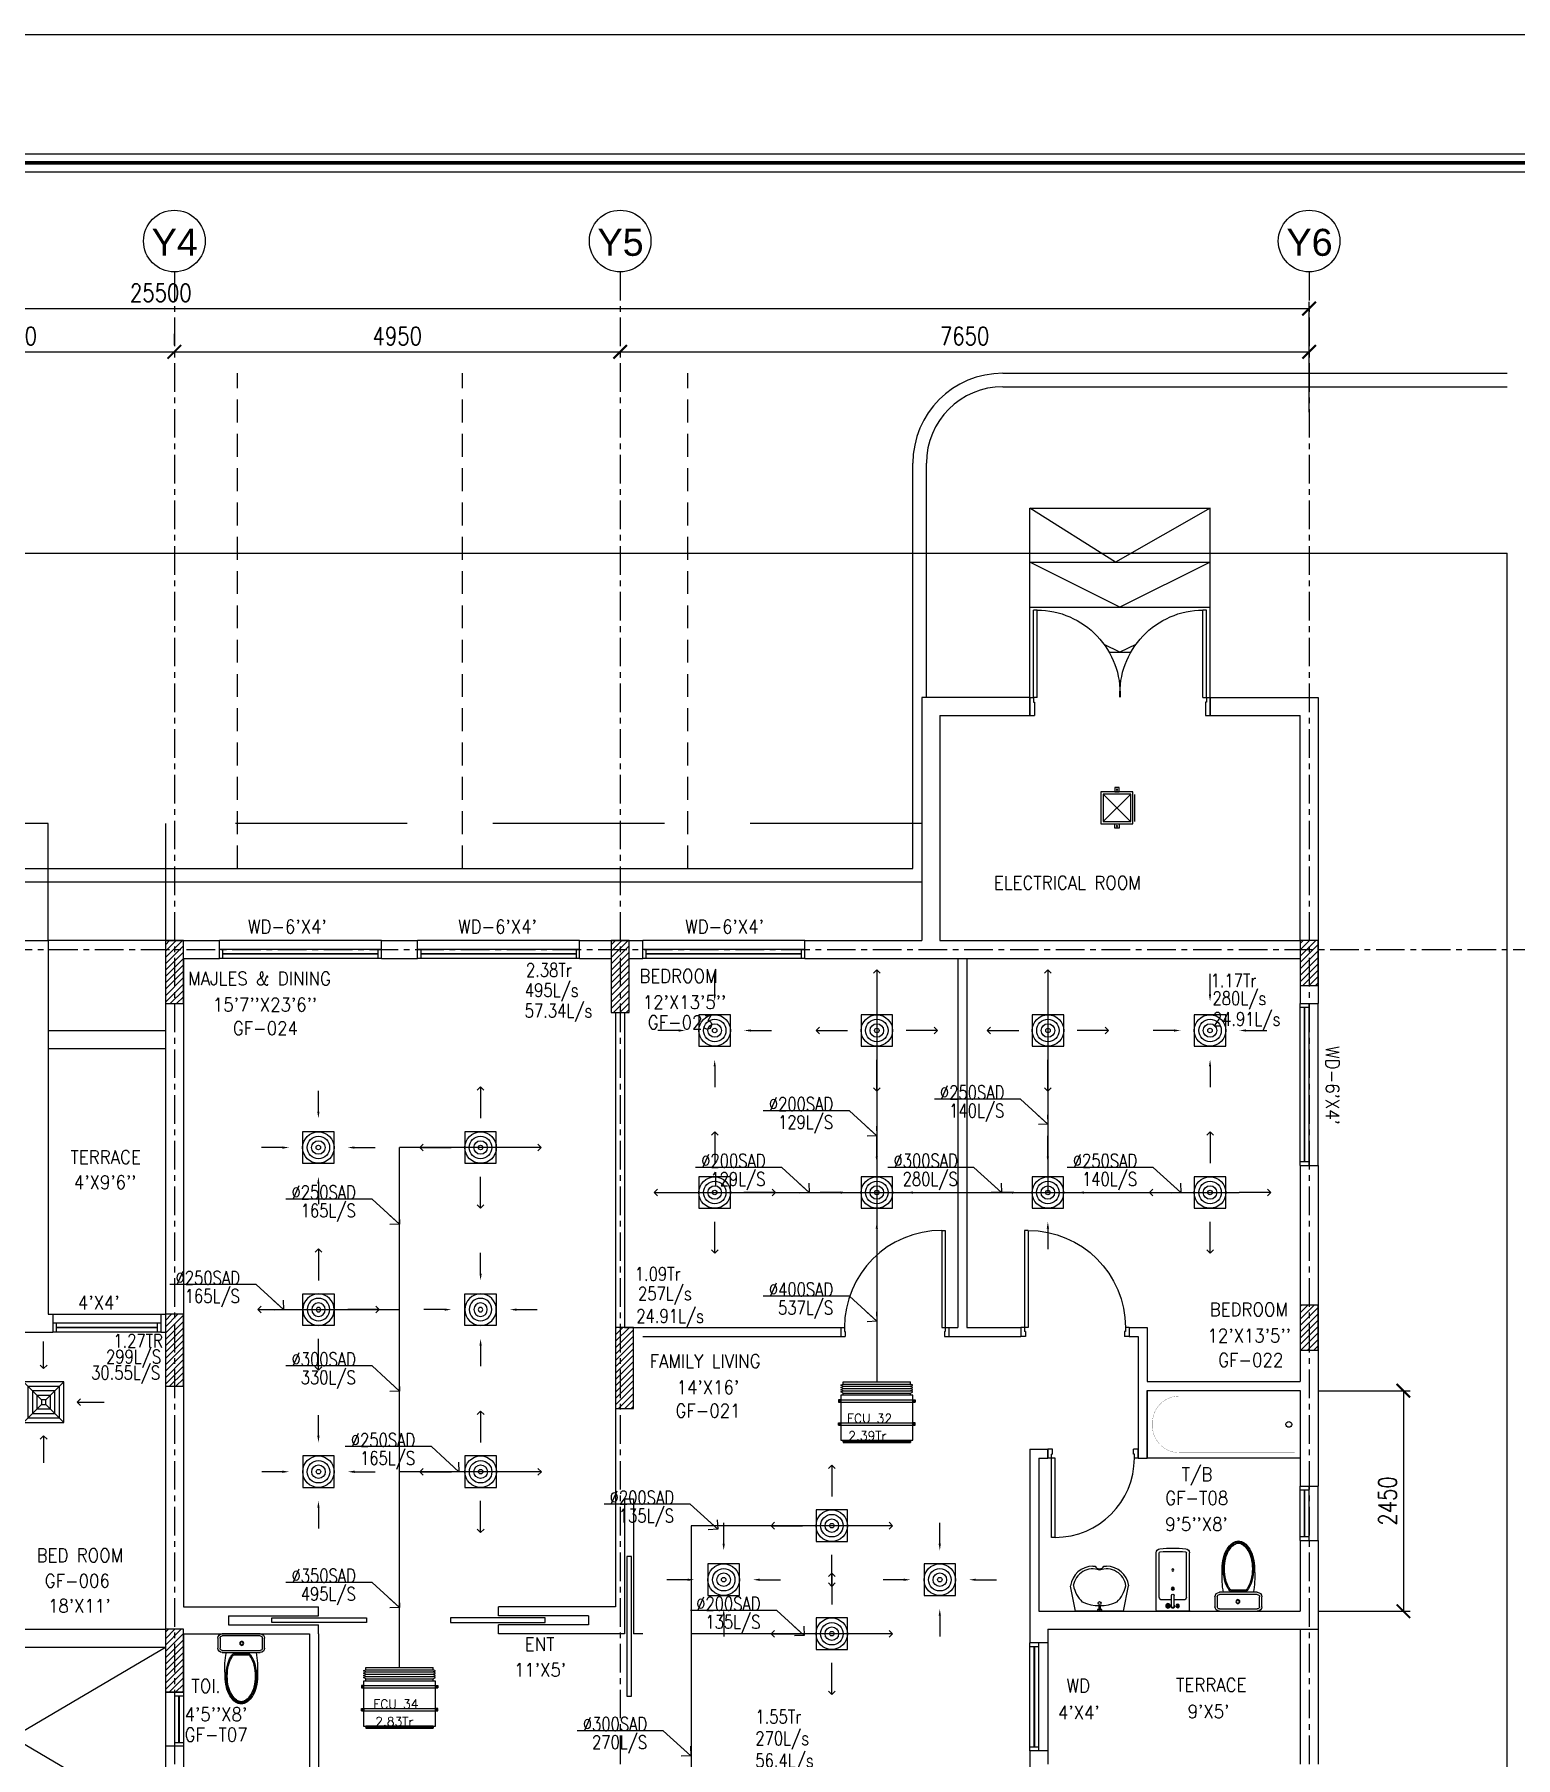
# Model space of a CAD drawing. Header units: millimetres. Extents: x -1288794 to 2153086, y -2701644 to -1428868.
# Drawn here: x 730293 to 746738, y -1482944 to -1463806 of the extents above; entities that cross this region are included whole.
import ezdxf
from ezdxf.enums import TextEntityAlignment as Align

# ---------------------------------------------------------------- set-up
doc = ezdxf.new("R2010")
doc.units = ezdxf.units.MM
doc.header["$LTSCALE"] = 100
doc.header["$PDMODE"] = 34
for name, pattern in [('CENTER', [50.8, 31.75, -6.35, 6.35, -6.35]), ('DASHED', [19.05, 12.7, -6.35]), ('DASHED2', [9.525, 6.35, -3.175]), ('HIDDEN', [9.525, 6.35, -3.175])]:
    doc.linetypes.add(name, pattern=pattern)
for name, color, linetype in [('A-ANNO-DIMS', 1, 'Continuous'), ('A-ANNO-SYMB', 33, 'Continuous'), ('A-ANNO-TEXT', 8, 'Continuous'), ('A-AREA', 8, 'CENTER'), ('A-CAR', 8, 'Continuous'), ('A-DOOR', 4, 'Continuous'), ('A-FLOR-OVHD', 4, 'DASHED2'), ('A-FLOR-PFIX', 8, 'Continuous'), ('A-FLOR-SPCL', 8, 'Continuous'), ('A-GLAZ', 5, 'Continuous'), ('A-GRID', 253, 'CENTER'), ('A-WALL-FULL', 8, 'Continuous'), ('AC- SUIPPOR', 7, 'HIDDEN'), ('AC-HLTEXT', 100, 'Continuous'), ('AC-SAD', 3, 'Continuous'), ('AC-SAD TEXT', 3, 'Continuous'), ('AC-UNIT', 5, 'Continuous'), ('L-WALK', 8, 'Continuous'), ('LOGO LINE', 7, 'Continuous'), ('LOGO1LINE', 7, 'Continuous'), ('RAD RIGHT', 1, 'Continuous'), ('RCD RIGHT', 1, 'Continuous'), ('RET', 1, 'Continuous'), ('S-COL- HACT.', 9, 'Continuous'), ('S-COL.', 8, 'Continuous'), ('SCD  RIGHT', 3, 'Continuous'), ('sduct', 5, 'Continuous'), ('SUPPORT', 30, 'Continuous'), ('WALL', 42, 'Continuous')]:
    doc.layers.add(name, color=color, linetype=linetype)
doc.styles.add('ROMAND', font='romand')
doc.styles.add('ROMANS', font='romans.shx', dxfattribs={"width": 0.8})
doc.styles.add('SANSSERIF', font='sas_____.pfb')
doc.styles.add('SIMPLEX', font='simplex.shx', dxfattribs={"width": 0.8})
doc.dimstyles.new('100 of DIM2', dxfattribs={"dimscale": 0, "dimtxt": 200, "dimasz": 150, "dimexe": 75, "dimexo": 200, "dimgap": 75, "dimtad": 1, "dimdec": 0, "dimrnd": 5, "dimzin": 0, "dimdsep": 46, "dimtxsty": 'ROMANS', "dimblk": 'ARCHTICK', "dimcen": 100, "dimclrd": 94, "dimclre": 94, "dimclrt": 2, "dimadec": 0, "dimazin": 0, "dimtfac": 1, "dimtdec": 0, "dimtofl": 0, "dimtmove": 2, "dimatfit": 3, "dimldrblk": 'OPEN90', "dimfxl": 75, "dimtolj": 1, "dimtzin": 0, "dimarcsym": 0})
pattern_1 = [(45, (1840901.617, -1109556.65), (-35.355339, 35.355339), [])]

# ---------------------------------------------------------------- blocks, each defined once
blk = doc.blocks.new('D-120-R1')
for p, q in [((-80, 1180), (-40, 1180)), ((-80, 1180), (-80, 100)), ((-40, 1180), (-40, 55)), ((-1200, 100), (-1160, 100)), ((-1200, 100), (-1200, 0)), ((-1160, 100), (-1160, 55)), ((-1160, 55), (-1150, 55)), ((-1150, 55), (-1150, 0)), ((-80, 100), (0, 100)), ((-50, 55), (-40, 55)), ((-50, 55), (-50, 0)), ((-50, 0), (0, 0)), ((0, 100), (0, 0)), ((-1200, 0), (-1150, 0))]:
    blk.add_line(p, q)
at = {"linetype": 'Continuous'}
blk.add_arc((-80, 100), 1080, 90, 180, dxfattribs=at)
blk = doc.blocks.new('W-180')
for p, q in [((1800, 100), (0, 100)), ((1800, 0), (0, 0)), ((40, 0), (40, 100)), ((1760, 100), (1760, 0))]:
    blk.add_line(p, q)
at = {"linetype": 'Continuous'}
for p, q in [((1760, 53), (40, 53)), ((1760, 47), (40, 47))]:
    blk.add_line(p, q, dxfattribs=at)
blk = doc.blocks.new('W-120')
for p, q in [((1200, 100), (0, 100)), ((1200, 0), (0, 0)), ((40, 0), (40, 100)), ((1160, 100), (1160, 0))]:
    blk.add_line(p, q)
at = {"linetype": 'Continuous'}
for p, q in [((1160, 53), (40, 53)), ((1160, 47), (40, 47))]:
    blk.add_line(p, q, dxfattribs=at)
blk = doc.blocks.new('WC-1')
for p, q in [((-210, 0), (210, 0)), ((-260, -160), (-260, -50)), ((-235, -160), (-235, -50)), ((-210, -25), (210, -25)), ((210, -185), (-210, -185)), ((235, -50), (235, -160)), ((260, -50), (260, -160)), ((210, -210), (-210, -210)), ((91, -223), (-91, -223)), ((86, -235), (-86, -235))]:
    blk.add_line(p, q)
for radius in [22.1, 17.1]:
    blk.add_circle((-6, -107), radius)
for centre, radius, start, end in [((-210, -50), 50, 90, 180), ((-210, -160), 50, 180, 270), ((-210, -50), 25, 90, 180), ((-210, -160), 25, 180, 270), ((210, -50), 50, 360, 90), ((210, -50), 25, 360, 90), ((210, -160), 25, 270, 360), ((210, -160), 50, 270, 360), ((722, -383), 904, 168.9529, 184.0632), ((352, -470), 520, 166.4766, 180), ((352, -470), 507, 166.4766, 180), ((178, -428), 341, 149.8586, 166.4766), ((178, -428), 328, 149.8586, 166.4766), ((69, -365), 214, 138.4152, 149.8586), ((69, -365), 201, 139.9943, 149.8586), ((-69, -365), 201, 30.1414, 40.0057), ((-69, -365), 214, 30.1414, 41.5848), ((-178, -428), 328, 13.5234, 30.1414), ((-178, -428), 341, 13.5234, 30.1414), ((-352, -470), 507, 360, 13.5234), ((-352, -470), 520, 360, 13.5234), ((352, -470), 532, 177.5541, 180), ((352, -470), 532, 180, 193.5234), ((352, -470), 520, 180, 193.5234), ((352, -470), 507, 180, 193.5234), ((-352, -470), 507, 346.4766, 360), ((-352, -470), 520, 346.4766, 360), ((-352, -470), 532, 346.4766, 360), ((-352, -470), 532, 360, 2.4459), ((178, -512), 353, 193.5234, 210.1414), ((178, -512), 341, 193.5234, 210.1414), ((178, -512), 328, 193.5234, 210.1414), ((69, -575), 226, 210.1414, 234.4972), ((69, -575), 214, 210.1414, 234.4972), ((69, -575), 201, 210.1414, 234.4972), ((0, -672), 108, 234.4972, 270), ((0, -672), 95.9, 234.4972, 270), ((0, -672), 83.4, 234.4972, 270), ((0, -672), 83.4, 270, 305.5028), ((0, -672), 95.9, 270, 305.5028), ((0, -672), 108, 270, 305.5028), ((-69, -575), 201, 305.5028, 329.8586), ((-69, -575), 214, 305.5028, 329.8586), ((-69, -575), 226, 305.5028, 329.8586), ((-178, -512), 328, 329.8586, 346.4766), ((-178, -512), 341, 329.8586, 346.4766), ((-178, -512), 353, 329.8586, 346.4766)]:
    blk.add_arc(centre, radius, start, end)
at = {"linetype": 'Continuous', "ltscale": 50}
blk.add_arc((-722, -383), 904, 355.9368, 11.0471, dxfattribs=at)
blk = doc.blocks.new('BIDET-1')
for p, q in [((175, 0), (-175, 0)), ((-185, -10), (-185, -649)), ((-150, -155), (-150, -649)), ((-15, -125), (-120, -125)), ((-39, -59), (-69, -59)), ((-54, -44), (-54, -74)), ((-15, -54), (-15, -174)), ((15, -54), (15, -174)), ((120, -125), (15, -125)), ((39, -59), (69, -59)), ((54, -44), (54, -74)), ((150, -155), (150, -649)), ((185, -10), (185, -649)), ((12, -250), (-12, -250)), ((-9, -259), (9, -241)), ((-9, -241), (9, -259)), ((0, -238), (0, -262))]:
    blk.add_line(p, q)
for centre, radius in [((-54, -59), 25), ((-54, -59), 20), ((-54, -59), 15.2), ((-54, -59), 10.2), ((54, -59), 20), ((54, -59), 15.2), ((54, -59), 10.2), ((0, -250), 17.5), ((0, -250), 12.5), ((0, -457), 12.5), ((0, -457), 10)]:
    blk.add_circle(centre, radius)
for centre, radius, start, end in [((-175, -10), 10, 90, 180), ((175, -10), 10, 0, 90), ((-120, -155), 30, 90, 180), ((0, -54), 20, 318.5904, 221.4096), ((0, -54), 15, 0, 180), ((0, -174), 15, 180, 0), ((120, -155), 30, 0, 90), ((-140, -649), 45, 180, 265.2062), ((-140, -649), 10, 180, 265.2062), ((0, 1020), 1720, 265.2062, 274.7938), ((0, 1020), 1685, 265.2062, 274.7938), ((140, -649), 10, 274.7938, 0), ((140, -649), 45, 274.7938, 0)]:
    blk.add_arc(centre, radius, start, end)
blk = doc.blocks.new('W-60')
for p, q in [((600, 100), (0, 100)), ((600, 0), (0, 0)), ((40, 0), (40, 100)), ((560, 100), (560, 0))]:
    blk.add_line(p, q)
at = {"linetype": 'Continuous'}
for p, q in [((560, 53), (40, 53)), ((560, 47), (40, 47))]:
    blk.add_line(p, q, dxfattribs=at)
blk = doc.blocks.new('LAV-4')
for p, q in [((-266, 0), (-322, -283)), ((-266, 0), (268, 0)), ((268, 0), (324, -280)), ((-48, -500), (-75, -500)), ((75, -500), (50, -500))]:
    blk.add_line(p, q)
for points in [[(-25, 0), (-25, -18), (25, -18), (25, 0)], [(-9, -20), (-9, -57), (8, -57), (8, -20)]]:
    blk.add_lwpolyline(points, close=True)
blk.add_circle((0, -91), 15.4)
for centre, radius, start, end in [((74, -366), 375, 135.3333, 167.1432), ((0, -539), 477, 66.1261, 113.874), ((-74, -366), 375, 12.5199, 44.6667), ((-75, -250), 250, 187.6784, 270), ((-75, -250), 220, 188.5814, 289.9523), ((75, -250), 220, 250.0878, 350.8515), ((75, -250), 250, 270, 353.0121), ((1, -527), 55.9, 28.7827, 151.2173), ((50, -499), 0, 238.1883, 0)]:
    blk.add_arc(centre, radius, start, end)
blk = doc.blocks.new('D-100-R1')
for p, q in [((-80, 980), (-80, 100)), ((-80, 980), (-40, 980)), ((-40, 980), (-40, 55)), ((-1000, 100), (-1000, 0)), ((-1000, 100), (-960, 100)), ((-960, 100), (-960, 55)), ((-960, 55), (-950, 55)), ((-950, 55), (-950, 0)), ((-80, 100), (0, 100)), ((-50, 55), (-50, 0)), ((-50, 55), (-40, 55)), ((-50, 0), (0, 0)), ((0, 100), (0, 0)), ((-1000, 0), (-950, 0))]:
    blk.add_line(p, q)
at = {"linetype": 'Continuous'}
blk.add_arc((-80, 100), 880, 90, 180, dxfattribs=at)
blk = doc.blocks.new('BT-2')
blk.add_lwpolyline([(0, 750), (1700, 750), (1700, 0), (0, 0)], close=True)
at = {"const_width": 2}
blk.add_lwpolyline([(60, 690), (1340, 690, -0.414214), (1640, 390), (1640, 360, -0.414214), (1340, 60), (60, 60)], format="xyb", close=True, dxfattribs=at)
blk.add_circle((125, 375), 31.9)
blk = doc.blocks.new('_ArchTick')
at = {"color": 0, "linetype": 'ByBlock', "const_width": 0.15}
blk.add_lwpolyline([(-0.5, -0.5), (0.5, 0.5)], dxfattribs=at)
blk = doc.blocks.new('*D132')
at = {"layer": 'A-ANNO-DIMS', "color": 94, "lineweight": -2, "ltscale": 3, "transparency": 16777216}
for p, q in [((728246, -1467131), (728246, -1467256)), ((731846, -1467131), (731846, -1467256)), ((728246, -1467331), (731846, -1467331))]:
    blk.add_line(p, q, dxfattribs=at)
at = {"layer": 'Defpoints', "color": 0, "ltscale": 3, "transparency": 16777216}
for p in [(728246, -1467331), (731846, -1467331), (731846, -1467331)]:
    blk.add_point(p, dxfattribs=at)
at = {"layer": 'A-ANNO-DIMS', "color": 94, "lineweight": -2, "ltscale": 3, "transparency": 16777216, "xscale": 150, "yscale": 150, "zscale": 150, "rotation": 180}
blk.add_blockref('_ArchTick', (728246, -1467331), dxfattribs=at)
at = {"layer": 'A-ANNO-DIMS', "color": 94, "lineweight": -2, "ltscale": 3, "transparency": 16777216, "xscale": 150, "yscale": 150, "zscale": 150}
blk.add_blockref('_ArchTick', (731846, -1467331), dxfattribs=at)
at = {"layer": 'A-ANNO-DIMS', "color": 2, "ltscale": 3, "transparency": 16777216, "insert": (730046, -1467156), "char_height": 200, "attachment_point": 5, "style": 'ROMANS'}
blk.add_mtext('\\A1;3600', dxfattribs=at)
blk = doc.blocks.new('_Open90')
at = {"color": 0, "linetype": 'ByBlock', "lineweight": -2}
for p, q in [((0, 0), (-1, 0)), ((-0.5, 0.5), (0, 0)), ((0, 0), (-0.5, -0.5))]:
    blk.add_line(p, q, dxfattribs=at)
blk = doc.blocks.new('*D133')
at = {"layer": 'A-ANNO-DIMS', "color": 94, "lineweight": -2, "ltscale": 3, "transparency": 16777216}
for p, q in [((736796, -1467131), (736796, -1467256)), ((744446, -1467131), (744446, -1467256)), ((736796, -1467331), (744446, -1467331))]:
    blk.add_line(p, q, dxfattribs=at)
at = {"layer": 'Defpoints', "color": 0, "ltscale": 3, "transparency": 16777216}
for p in [(736796, -1467331), (744446, -1467331), (744446, -1467331)]:
    blk.add_point(p, dxfattribs=at)
at = {"layer": 'A-ANNO-DIMS', "color": 94, "lineweight": -2, "ltscale": 3, "transparency": 16777216, "xscale": 150, "yscale": 150, "zscale": 150, "rotation": 180}
blk.add_blockref('_ArchTick', (736796, -1467331), dxfattribs=at)
at = {"layer": 'A-ANNO-DIMS', "color": 94, "lineweight": -2, "ltscale": 3, "transparency": 16777216, "xscale": 150, "yscale": 150, "zscale": 150}
blk.add_blockref('_ArchTick', (744446, -1467331), dxfattribs=at)
at = {"layer": 'A-ANNO-DIMS', "color": 2, "ltscale": 3, "transparency": 16777216, "insert": (740621, -1467156), "char_height": 200, "attachment_point": 5, "style": 'ROMANS'}
blk.add_mtext('\\A1;7650', dxfattribs=at)
blk = doc.blocks.new('*D136')
at = {"layer": 'A-ANNO-DIMS', "color": 94, "lineweight": -2, "ltscale": 3, "transparency": 16777216}
for p, q in [((731846, -1467131), (731846, -1467256)), ((736796, -1467131), (736796, -1467256)), ((731846, -1467331), (736796, -1467331))]:
    blk.add_line(p, q, dxfattribs=at)
at = {"layer": 'Defpoints', "color": 0, "ltscale": 3, "transparency": 16777216}
for p in [(731846, -1467331), (736796, -1467331), (736796, -1467331)]:
    blk.add_point(p, dxfattribs=at)
at = {"layer": 'A-ANNO-DIMS', "color": 94, "lineweight": -2, "ltscale": 3, "transparency": 16777216, "xscale": 150, "yscale": 150, "zscale": 150, "rotation": 180}
blk.add_blockref('_ArchTick', (731846, -1467331), dxfattribs=at)
at = {"layer": 'A-ANNO-DIMS', "color": 94, "lineweight": -2, "ltscale": 3, "transparency": 16777216, "xscale": 150, "yscale": 150, "zscale": 150}
blk.add_blockref('_ArchTick', (736796, -1467331), dxfattribs=at)
at = {"layer": 'A-ANNO-DIMS', "color": 2, "ltscale": 3, "transparency": 16777216, "insert": (734321, -1467156), "char_height": 200, "attachment_point": 5, "style": 'ROMANS'}
blk.add_mtext('\\A1;4950', dxfattribs=at)
blk = doc.blocks.new('*D137')
at = {"layer": 'A-ANNO-DIMS', "color": 94, "lineweight": -2, "ltscale": 3, "transparency": 16777216}
for p, q in [((718946, -1468002), (718946, -1466776)), ((718946, -1466851), (744446, -1466851)), ((744446, -1468002), (744446, -1466776))]:
    blk.add_line(p, q, dxfattribs=at)
at = {"layer": 'Defpoints', "color": 0, "ltscale": 3, "transparency": 16777216}
for p in [(744446, -1466851), (718946, -1468202), (744446, -1468202)]:
    blk.add_point(p, dxfattribs=at)
at = {"layer": 'A-ANNO-DIMS', "color": 94, "lineweight": -2, "ltscale": 3, "transparency": 16777216, "xscale": 150, "yscale": 150, "zscale": 150, "rotation": 180}
blk.add_blockref('_ArchTick', (718946, -1466851), dxfattribs=at)
at = {"layer": 'A-ANNO-DIMS', "color": 94, "lineweight": -2, "ltscale": 3, "transparency": 16777216, "xscale": 150, "yscale": 150, "zscale": 150}
blk.add_blockref('_ArchTick', (744446, -1466851), dxfattribs=at)
at = {"layer": 'A-ANNO-DIMS', "color": 2, "ltscale": 3, "transparency": 16777216, "insert": (731696, -1466676), "char_height": 200, "attachment_point": 5, "style": 'ROMANS'}
blk.add_mtext('\\A1;25500', dxfattribs=at)
blk = doc.blocks.new('D-200-DOUBLE')
for p, q in [((40, 200), (40, 1170)), ((40, 1170), (80, 1170)), ((80, 200), (80, 1170)), ((1920, 200), (1920, 1170)), ((1920, 1170), (1960, 1170)), ((1960, 200), (1960, 1170)), ((80, 200), (0, 200)), ((0, 200), (0, 0)), ((40, 200), (40, 148)), ((1920, 200), (1960, 200)), ((2000, 200), (1960, 200)), ((1960, 200), (1960, 148)), ((2000, 200), (2000, 0)), ((50, 0), (0, 0)), ((40, 148), (50, 148)), ((50, 148), (50, 0)), ((1950, 148), (1950, 0)), ((1960, 148), (1950, 148)), ((2000, 0), (1950, 0))]:
    blk.add_line(p, q)
at = {"linetype": 'Continuous'}
for centre, start, end in [((73, 242), 357.4314, 89.5378), ((1927, 242), 90.4622, 182.5686)]:
    blk.add_arc(centre, 928, start, end, dxfattribs=at)
blk = doc.blocks.new('A$C36FC6C1E')
at = {"layer": 'RET', "color": 0, "linetype": 'HIDDEN', "ltscale": 0.8}
blk.add_line((377.4, 377.4), (77.4, 77.4), dxfattribs=at)
blk.add_lwpolyline([(379.8, 379.8), (379.8, 75), (75, 75), (75, 379.8)], close=True, dxfattribs=at)
at = {"layer": 'sduct'}
blk.add_lwpolyline([(404.8, 404.8), (404.8, 50), (50, 50), (50, 404.8)], close=True, dxfattribs=at)
blk.add_lwpolyline([(427.4, 377.4), (427.4, 77.4)], dxfattribs=at)
at = {"layer": 'SUPPORT', "ltscale": 0.5}
for points in [[(202.4, 404.8), (252.4, 404.8), (252.4, 454.8), (202.4, 454.8)], [(202.4, 50), (252.4, 50), (252.4, 0), (202.4, 0)]]:
    blk.add_lwpolyline(points, close=True, dxfattribs=at)
for centre in [(227.4, 429.8), (227.4, 25)]:
    blk.add_circle(centre, 6, dxfattribs=at)
blk = doc.blocks.new('*D168')
at = {"layer": 'AC-HLTEXT', "color": 94, "lineweight": -2, "transparency": 16777216}
for p, q in [((744546, -1478869), (745568, -1478869)), ((745493, -1478869), (745493, -1481319)), ((744546, -1481319), (745568, -1481319))]:
    blk.add_line(p, q, dxfattribs=at)
at = {"layer": 'Defpoints', "color": 0, "transparency": 16777216}
for p in [(744346, -1478869), (744346, -1481319), (745493, -1481319)]:
    blk.add_point(p, dxfattribs=at)
at = {"layer": 'AC-HLTEXT', "color": 94, "lineweight": -2, "transparency": 16777216, "xscale": 150, "yscale": 150, "zscale": 150}
for p, rotation in [((745493, -1478869), 90), ((745493, -1481319), 270)]:
    blk.add_blockref('_ArchTick', p, dxfattribs=dict(at, rotation=rotation))
at = {"layer": 'AC-HLTEXT', "color": 2, "transparency": 16777216, "insert": (745318, -1480094), "char_height": 200, "attachment_point": 5, "rotation": 90, "style": 'ROMANS'}
blk.add_mtext('\\A1;2450', dxfattribs=at)
blk = doc.blocks.new('A$C44FB0367')
at = {"layer": 'WALL', "ltscale": 30}
h = blk.add_hatch(dxfattribs=at)
h.set_pattern_fill('NET3', color=2, scale=100, style=0)
h.set_pattern_definition([(0, (19935.246, -11666.627), (0, 12.5), []), (60, (19935.246, -11666.627), (-10.8253175, 6.25), []), (120, (19935.246, -11666.627), (-10.8253175, -6.25), [])])
h.paths.add_polyline_path([(775, 250), (775, 275), (25, 275), (25, 250)])
at = {"layer": 'WALL', "color": 5, "ltscale": 30}
for p, q in [((25, 250), (25, 275)), ((25, 275), (775, 275)), ((775, 250), (775, 275))]:
    blk.add_line(p, q, dxfattribs=at)
at = {"layer": 'WALL', "color": 8, "ltscale": 30}
for p, q in [((25, -275), (0, -287.5)), ((0, -287.5), (25, -300)), ((25, -300), (0, -312.5)), ((0, -312.5), (25, -325)), ((25, -325), (0, -337.5)), ((0, -337.5), (25, -350)), ((25, -350), (0, -362.5)), ((0, -362.5), (25, -375)), ((25, -250), (25, -275)), ((25, -250), (25, -275)), ((25, -275), (775, -275)), ((25, -300), (775, -300)), ((25, -325), (775, -325)), ((25, -350), (775, -350)), ((25, -375), (775, -375)), ((25, -375), (25, -400)), ((775, -250), (775, -275)), ((775, -275), (800, -287.5)), ((800, -287.5), (775, -300)), ((775, -300), (800, -312.5)), ((800, -312.5), (775, -325)), ((775, -325), (800, -337.5)), ((800, -337.5), (775, -350)), ((775, -350), (800, -362.5)), ((800, -362.5), (775, -375)), ((775, -375), (775, -400)), ((25, -400), (775, -400))]:
    blk.add_line(p, q, dxfattribs=at)
at = {"layer": 'WALL', "color": 5, "ltscale": 30}
blk.add_lwpolyline([(0, 250), (800, 250), (800, -250), (0, -250)], close=True, dxfattribs=at)
blk = doc.blocks.new('A$C5F1D0244')
at = {"layer": 'AC- SUIPPOR', "ltscale": 5}
for p, q in [((-25, 425), (-25, -425)), ((0, 425), (0, -425))]:
    blk.add_line(p, q, dxfattribs=at)
at = {"layer": 'AC- SUIPPOR', "ltscale": 30}
for points in [[(-25, 400), (0, 400), (0, 425), (-25, 425)], [(-25, -400), (0, -400), (0, -425), (-25, -425)]]:
    blk.add_lwpolyline(points, close=True, dxfattribs=at)
for centre in [(-12.5, 412.5), (-12.5, -412.5)]:
    blk.add_circle(centre, 5, dxfattribs=at)
blk = doc.blocks.new('cdcdcd')
at = {"layer": 'RCD RIGHT'}
for points in [[(0, 400), (0, 630), (0, 630)], [(-400, 0), (-630, 0), (-630, 0)], [(400, 0), (630, 0), (630, 0)], [(0, -400), (0, -630), (0, -630)]]:
    blk.add_lwpolyline(points, dxfattribs=at)
blk.add_lwpolyline([(-175, -175), (175, -175), (175, 175), (-175, 175)], close=True, dxfattribs=at)
for radius in [175, 125, 75, 25]:
    blk.add_circle((0, 0), radius, dxfattribs=at)
for points in [[(-13, 400), (0, 325), (12, 400)], [(-400, 12), (-325, 0), (-400, -13)], [(400, 12), (325, 0), (400, -13)], [(-13, -400), (0, -325), (12, -400)]]:
    blk.add_solid(points, dxfattribs=at)
blk = doc.blocks.new('RAD RIGHT CENTER')
at = {"layer": 'RAD RIGHT'}
for p, q in [((-225, 225), (-25, 25)), ((225, 225), (25, 25)), ((-25, -25), (-225, -225)), ((25, -25), (225, -225))]:
    blk.add_line(p, q, dxfattribs=at)
for points in [[(-225, -225), (225, -225), (225, 225), (-225, 225)], [(-175, -175), (175, -175), (175, 175), (-175, 175)], [(-125, -125), (125, -125), (125, 125), (-125, 125)], [(-75, -75), (75, -75), (75, 75), (-75, 75)], [(-25, -25), (25, -25), (25, 25), (-25, 25)]]:
    blk.add_lwpolyline(points, close=True, dxfattribs=at)
for points in [[(0, 373), (0, 673)], [(-373, 0), (-673, 0)], [(373, 0), (673, 0)], [(0, -373), (0, -673)]]:
    blk.add_leader(points, dimstyle='100 of DIM2', override={"dimscale": 1, "dimasz": 75, "dimtad": 0, "dimclrd": 1, "dimfxl": 0.2}, dxfattribs=at)
blk = doc.blocks.new('abcd')
at = {"layer": 'SCD  RIGHT'}
blk.add_lwpolyline([(558555, -1481705), (558905, -1481705), (558905, -1481355), (558555, -1481355)], close=True, dxfattribs=at)
for radius in [175, 125, 75, 25]:
    blk.add_circle((558730, -1481530), radius, dxfattribs=at)
for points in [[(558730, -1480856), (558730, -1481205)], [(558056, -1481530), (558405, -1481530)], [(559404, -1481530), (559055, -1481530)], [(558730, -1482204), (558730, -1481855)]]:
    blk.add_leader(points, dimstyle='100 of DIM2', override={"dimscale": 1, "dimasz": 75, "dimtad": 0, "dimclrd": 3, "dimfxl": 0.2}, dxfattribs=at)

msp = doc.modelspace()

# ---------------------------------------------------------------- hatches: boundary and pattern name
at = {"layer": 'S-COL- HACT.', "linetype": 'Continuous', "ltscale": 3}
h = msp.add_hatch(dxfattribs=at)
h.set_pattern_fill('ANSI31', color=256, scale=400, style=0)
h.set_pattern_definition(pattern_1)
h.paths.add_polyline_path([(731746.4, -1473868.6), (731746.4, -1474568.6), (731946.4, -1474568.6), (731946.4, -1473868.6)])
h = msp.add_hatch(dxfattribs=at)
h.set_pattern_fill('ANSI31', color=256, scale=400, style=0)
h.set_pattern_definition(pattern_1)
h.paths.add_polyline_path([(736696.4, -1473868.6), (736696.4, -1474668.6), (736896.4, -1474668.6), (736896.4, -1473868.6)])
h = msp.add_hatch(dxfattribs=at)
h.set_pattern_fill('ANSI31', color=256, scale=400, style=0)
h.set_pattern_definition(pattern_1)
h.paths.add_polyline_path([(744546.4, -1474368.6), (744546.4, -1473868.6), (744346.4, -1473868.6), (744346.4, -1474368.6)])
h = msp.add_hatch(dxfattribs=at)
h.set_pattern_fill('ANSI31', color=256, scale=400, style=0)
h.set_pattern_definition(pattern_1)
h.paths.add_polyline_path([(744346.4, -1477918.6), (744346.4, -1478418.6), (744546.4, -1478418.6), (744546.4, -1477918.6)])
h = msp.add_hatch(dxfattribs=at)
h.set_pattern_fill('ANSI31', color=256, scale=400, style=0)
h.set_pattern_definition(pattern_1)
h.paths.add_polyline_path([(731946.4, -1478818.6), (731946.4, -1478018.6), (731746.4, -1478018.6), (731746.4, -1478818.6)])
h = msp.add_hatch(dxfattribs=at)
h.set_pattern_fill('ANSI31', color=256, scale=400, style=0)
h.set_pattern_definition(pattern_1)
h.paths.add_polyline_path([(736746.4, -1478168.6), (736746.4, -1479068.6), (736946.4, -1479068.6), (736946.4, -1478168.6)])
h = msp.add_hatch(dxfattribs=at)
h.set_pattern_fill('ANSI31', color=256, scale=400, style=0)
h.set_pattern_definition(pattern_1)
h.paths.add_polyline_path([(731746.4, -1481518.6), (731746.4, -1482218.6), (731946.4, -1482218.6), (731946.4, -1481518.6)])

# ---------------------------------------------------------------- linework, layer by layer
at = {"layer": 'A-ANNO-SYMB', "ltscale": 3}
for centre in [(731846.4, -1466100.5), (736796.4, -1466100.5), (744446.4, -1466100.5)]:
    msp.add_circle(centre, 342.2, dxfattribs=at)
at = {"layer": 'A-AREA', "ltscale": 15}
for p in [(714546.4, -1469568.6), (746646.4, -1512568.6)]:
    msp.add_line(p, (746646.4, -1469568.6), dxfattribs=at)
at = {"layer": 'A-CAR', "ltscale": 3}
for p, q in [((741346.4, -1471168.6), (741346.4, -1469068.6)), ((741346.4, -1469068.6), (743346.4, -1469068.6)), ((742295.6, -1469668.6), (741346.4, -1469068.6)), ((743346.4, -1469068.6), (742295.6, -1469668.6)), ((743346.4, -1471168.6), (743346.4, -1469068.6)), ((741346.4, -1469668.6), (743346.4, -1469668.6)), ((742346.4, -1470168.6), (741346.4, -1469668.6)), ((743346.4, -1469668.6), (742346.4, -1470168.6)), ((741346.4, -1470168.6), (743346.4, -1470168.6)), ((742346.4, -1470668.6), (742169.1, -1470579.9)), ((742226.3, -1470668.6), (742466.6, -1470668.6)), ((742523.8, -1470579.9), (742346.4, -1470668.6))]:
    msp.add_line(p, q, dxfattribs=at)
at = {"layer": 'A-DOOR', "ltscale": 3}
for points in [[(736921.4, -1480711.1), (736871.4, -1480711.1), (736871.4, -1482261.1), (736921.4, -1482261.1), (736921.4, -1480711.1)], [(732930.4, -1481443.6), (732930.4, -1481393.6), (733980.4, -1481393.6), (733980.4, -1481443.6), (732930.4, -1481443.6)], [(735962.4, -1481443.6), (735962.4, -1481393.6), (734912.4, -1481393.6), (734912.4, -1481443.6), (735962.4, -1481443.6)]]:
    msp.add_lwpolyline(points, dxfattribs=at)
at = {"layer": 'A-FLOR-OVHD', "ltscale": 3}
msp.add_lwpolyline([(740146.4, -1472568.6), (731746.4, -1472568.6), (731746.4, -1473868.6), (730446.4, -1473868.6), (730446.4, -1472568.6), (726146.4, -1472568.6), (726146.4, -1472968.6), (724446.4, -1472968.6), (724446.4, -1472568.6), (717546.4, -1472568.6), (717546.4, -1482218.6), (716546.4, -1482218.6), (716546.4, -1486718.6)], dxfattribs=at)
at = {"layer": 'A-FLOR-SPCL', "ltscale": 3}
for p, q in [((730446.4, -1474868.6), (731746.4, -1474868.6)), ((730446.4, -1475068.6), (731746.4, -1475068.6)), ((744346.4, -1481518.6), (744346.4, -1483018.6)), ((744546.4, -1481518.6), (744546.4, -1483018.6)), ((728346.4, -1483718.6), (731746.4, -1481718.6)), ((731746.4, -1483718.6), (728346.4, -1481718.6))]:
    msp.add_line(p, q, dxfattribs=at)
at = {"layer": 'A-GLAZ', "ltscale": 3}
for p, q in [((734146.4, -1473868.6), (732346.4, -1473868.6)), ((736346.4, -1473868.6), (734546.4, -1473868.6)), ((738846.4, -1473868.6), (737046.4, -1473868.6)), ((744546.4, -1476368.6), (744546.4, -1474568.6)), ((730496.4, -1478018.6), (731696.4, -1478018.6)), ((744546.4, -1480531.3), (744546.4, -1479931.3)), ((741546.4, -1481668.6), (741546.4, -1482868.6)), ((731746.4, -1482218.6), (731746.4, -1482818.6))]:
    msp.add_line(p, q, dxfattribs=at)
at = {"layer": 'A-GRID', "ltscale": 0.1}
for p, q in [((731846.4, -1466442.6), (731846.4, -1514577)), ((736796.4, -1466442.6), (736796.4, -1514577)), ((744446.4, -1466442.6), (744446.4, -1514577)), ((707089.2, -1473968.6), (750628.8, -1473968.6))]:
    msp.add_line(p, q, dxfattribs=at)
at = {"layer": 'A-WALL-FULL', "ltscale": 3}
for p, q in [((741346.4, -1471168.6), (740146.4, -1471168.6)), ((740146.4, -1471168.6), (740146.4, -1473868.6)), ((741346.4, -1471368.6), (741346.4, -1471168.6)), ((743346.4, -1471168.6), (744546.4, -1471168.6)), ((743346.4, -1471368.6), (743346.4, -1471168.6)), ((744546.4, -1471168.6), (744546.4, -1474068.6)), ((740346.4, -1471368.6), (741346.4, -1471368.6)), ((743346.4, -1471368.6), (744346.4, -1471368.6)), ((729096.4, -1473868.6), (730446.4, -1473868.6)), ((730446.4, -1473868.6), (730446.4, -1478018.6)), ((731746.4, -1473868.6), (732346.4, -1473868.6)), ((731746.4, -1473868.6), (731746.4, -1478018.6)), ((732346.4, -1474068.6), (732346.4, -1473868.6)), ((734146.4, -1473868.6), (734546.4, -1473868.6)), ((734146.4, -1474068.6), (734146.4, -1473868.6)), ((734546.4, -1474068.6), (734546.4, -1473868.6)), ((736346.4, -1473868.6), (737046.4, -1473868.6)), ((736346.4, -1474068.6), (736346.4, -1473868.6)), ((737046.4, -1474068.6), (737046.4, -1473868.6)), ((738846.4, -1473868.6), (740146.4, -1473868.6)), ((738846.4, -1474068.6), (738846.4, -1473868.6)), ((743196.4, -1473868.6), (744346.4, -1473868.6)), ((744546.4, -1473868.6), (744546.4, -1474568.6)), ((744546.4, -1473868.6), (744546.4, -1474568.6)), ((731946.4, -1474068.6), (732346.4, -1474068.6)), ((731946.4, -1474068.6), (731946.4, -1481268.6)), ((734146.4, -1474068.6), (734546.4, -1474068.6)), ((736346.4, -1474068.6), (736696.4, -1474068.6)), ((736896.4, -1474068.6), (737046.4, -1474068.6)), ((738846.4, -1474068.6), (740546.4, -1474068.6)), ((739146.4, -1474068.6), (740546.4, -1474068.6)), ((740146.4, -1474068.6), (744346.4, -1474068.6)), ((740446.4, -1474068.6), (741396.4, -1474068.6)), ((740446.4, -1474068.6), (744146.4, -1474068.6)), ((740446.4, -1474068.6), (744146.4, -1474068.6)), ((740546.4, -1474068.6), (740546.4, -1478168.6)), ((740646.4, -1474068.6), (740646.4, -1478168.6)), ((743196.4, -1474068.6), (744146.4, -1474068.6)), ((744346.4, -1474068.6), (744346.4, -1474568.6)), ((744346.4, -1474068.6), (744346.4, -1474568.6)), ((736746.4, -1474668.6), (736746.4, -1481268.6)), ((736846.4, -1474668.6), (736846.4, -1478168.6)), ((744346.4, -1474568.6), (744546.4, -1474568.6)), ((744346.4, -1474568.6), (744546.4, -1474568.6)), ((744346.4, -1476368.6), (744346.4, -1478768.6)), ((744346.4, -1476368.6), (744546.4, -1476368.6)), ((744546.4, -1476368.6), (744546.4, -1479931.3)), ((730446.4, -1478018.6), (730496.4, -1478018.6)), ((730496.4, -1478018.6), (730496.4, -1478218.6)), ((731696.4, -1478018.6), (731746.4, -1478018.6)), ((731696.4, -1478018.6), (731696.4, -1478218.6)), ((726346.4, -1478218.6), (730496.4, -1478218.6)), ((731696.4, -1478218.6), (731746.4, -1478218.6)), ((731746.4, -1478218.6), (731746.4, -1481518.6)), ((736846.4, -1478168.6), (739246.4, -1478168.6)), ((737046.4, -1478268.6), (739246.4, -1478268.6)), ((739246.4, -1478168.6), (739246.4, -1478268.6)), ((740446.4, -1478168.6), (740546.4, -1478168.6)), ((740446.4, -1478168.6), (740446.4, -1478268.6)), ((740446.4, -1478268.6), (741246.4, -1478268.6)), ((740646.4, -1478168.6), (741246.4, -1478168.6)), ((741246.4, -1478168.6), (741246.4, -1478268.6)), ((742446.4, -1478168.6), (742646.4, -1478168.6)), ((742446.4, -1478168.6), (742446.4, -1478268.6)), ((742446.4, -1478268.6), (742546.4, -1478268.6)), ((742546.4, -1478268.6), (742546.4, -1479618.6)), ((742646.4, -1478168.6), (742646.4, -1478768.6)), ((742646.4, -1478768.6), (744346.4, -1478768.6)), ((742646.4, -1478868.6), (744346.4, -1478868.6)), ((742646.4, -1478868.6), (742646.4, -1479618.6)), ((744346.4, -1478868.6), (744346.4, -1479931.3)), ((741346.4, -1479518.6), (741546.4, -1479518.6)), ((741346.4, -1479518.6), (741346.4, -1481668.6)), ((741446.4, -1479618.6), (741546.4, -1479618.6)), ((741446.4, -1479618.6), (741446.4, -1481318.6)), ((741546.4, -1479518.6), (741546.4, -1479618.6)), ((742546.4, -1479618.6), (742646.4, -1479618.6)), ((736846.4, -1480068.6), (736846.4, -1481568.6)), ((736846.4, -1480068.6), (736946.4, -1480068.6)), ((736946.4, -1480068.6), (736946.4, -1481568.6)), ((744346.4, -1479931.3), (744546.4, -1479931.3)), ((744346.4, -1480531.3), (744346.4, -1481318.6)), ((744346.4, -1480531.3), (744546.4, -1480531.3)), ((744546.4, -1480531.3), (744546.4, -1481518.6)), ((731946.4, -1481268.6), (733446.4, -1481268.6)), ((732446.4, -1481368.6), (733446.4, -1481368.6)), ((732446.4, -1481368.6), (732446.4, -1481468.6)), ((733446.4, -1481368.6), (733446.4, -1481268.6)), ((736746.4, -1481268.6), (735446.4, -1481268.6)), ((735446.4, -1481368.6), (735446.4, -1481268.6)), ((736446.4, -1481368.6), (735446.4, -1481368.6)), ((736446.4, -1481368.6), (736446.4, -1481468.6)), ((741446.4, -1481318.6), (744346.4, -1481318.6)), ((726346.4, -1481518.6), (731746.4, -1481518.6)), ((731946.4, -1481568.6), (731946.4, -1482218.6)), ((731946.4, -1481568.6), (733346.4, -1481568.6)), ((732446.4, -1481468.6), (733446.4, -1481468.6)), ((733346.4, -1481568.6), (733346.4, -1484086.6)), ((733446.4, -1481568.6), (733446.4, -1481468.6)), ((733446.4, -1481568.6), (733446.4, -1483118.6)), ((736446.4, -1481468.6), (735446.4, -1481468.6)), ((735446.4, -1481568.6), (735446.4, -1481468.6)), ((736746.4, -1481568.6), (735446.4, -1481568.6)), ((736846.4, -1481568.6), (736746.4, -1481568.6)), ((737046.4, -1481568.6), (736946.4, -1481568.6)), ((741546.4, -1481518.6), (744546.4, -1481518.6)), ((741546.4, -1481518.6), (741546.4, -1481668.6)), ((728346.4, -1481718.6), (731746.4, -1481718.6)), ((731746.4, -1481718.6), (731746.4, -1482218.6)), ((741546.4, -1481668.6), (741346.4, -1481668.6)), ((731946.4, -1482218.6), (731746.4, -1482218.6)), ((731746.4, -1482818.6), (731746.4, -1483718.6)), ((731946.4, -1482818.6), (731746.4, -1482818.6)), ((731946.4, -1482818.6), (731946.4, -1484086.6)), ((741346.4, -1482868.6), (741346.4, -1483218.6)), ((741546.4, -1482868.6), (741346.4, -1482868.6)), ((741546.4, -1482868.6), (741546.4, -1483018.6))]:
    msp.add_line(p, q, dxfattribs=at)
at = {"layer": 'A-WALL-FULL', "linetype": 'Continuous', "ltscale": 3}
for p, q in [((736696.4, -1474068.6), (736696.4, -1474668.6)), ((736896.4, -1474668.6), (736896.4, -1474068.6)), ((736696.4, -1474668.6), (736896.4, -1474668.6))]:
    msp.add_line(p, q, dxfattribs=at)
at = {"layer": 'A-WALL-FULL', "ltscale": 3}
msp.add_lwpolyline([(740346.4, -1471368.6), (740346.4, -1473868.6), (744346.4, -1473868.6), (744346.4, -1473868.6), (744346.4, -1471368.6)], dxfattribs=at)
at = {"layer": 'AC-SAD'}
for p, q in [((739646.8, -1474543.6), (739646.4, -1478770.5)), ((741546.8, -1474543.6), (741546.4, -1476668.7)), ((734346.4, -1481943.6), (734346.4, -1476168.6)), ((735571.4, -1476169.1), (734346.4, -1476168.6)), ((737521.4, -1476669.1), (743671.4, -1476669.1)), ((733122.2, -1477969.1), (734346.4, -1477968.6)), ((735572.2, -1479769.8), (734346.4, -1479769.4)), ((737583.5, -1480368.9), (737583.1, -1485018.6)), ((739471.4, -1480369.1), (737583.5, -1480368.9)), ((739471.4, -1481569.1), (737583.4, -1481569))]:
    msp.add_line(p, q, dxfattribs=at)
at = {"layer": 'L-WALK', "linetype": 'DASHED', "ltscale": 0.2}
for p, q in [((732546.4, -1473068.6), (732546.4, -1467568.6)), ((735046.4, -1473068.6), (735046.4, -1467568.6)), ((737546.4, -1473068.6), (737546.4, -1467568.6))]:
    msp.add_line(p, q, dxfattribs=at)
at = {"layer": 'L-WALK', "ltscale": 15}
for p, q in [((741046.4, -1467568.6), (746646.4, -1467568.6)), ((741046.4, -1467718.6), (746646.4, -1467718.6))]:
    msp.add_line(p, q, dxfattribs=at)
at = {"layer": 'L-WALK', "ltscale": 3}
for p, q in [((740046.4, -1473068.6), (740046.4, -1468568.6)), ((740196.4, -1471168.6), (740196.4, -1468568.6)), ((717546.4, -1473068.6), (740046.4, -1473068.6)), ((717396.4, -1473218.6), (740146.4, -1473218.6))]:
    msp.add_line(p, q, dxfattribs=at)
at = {"layer": 'L-WALK', "ltscale": 15}
for radius in [1000, 850]:
    msp.add_arc((741046.4, -1468568.6), radius, 90, 180, dxfattribs=at)
at = {"layer": 'LOGO LINE'}
msp.add_lwpolyline([(773082.6, -1519493.9), (694324.6, -1519493.9), (694324.6, -1463806.4), (773082.6, -1463806.4)], close=True, dxfattribs=at)
at = {"layer": 'LOGO1LINE'}
for points in [[(771756.7, -1518168), (695650.5, -1518168), (695650.5, -1465132.3), (771756.7, -1465132.3)], [(761448, -1517969.1), (695849.3, -1517969.1), (695849.3, -1465331.1), (761448, -1465331.1)]]:
    msp.add_lwpolyline(points, close=True, dxfattribs=at)
at = {"layer": 'LOGO1LINE', "const_width": 39.8}
msp.add_lwpolyline([(771657.3, -1518068.5), (695749.9, -1518068.5), (695749.9, -1465231.7), (771657.3, -1465231.7)], close=True, dxfattribs=at)
at = {"layer": 'RET', "color": 0, "linetype": 'HIDDEN', "ltscale": 0.8}
msp.add_line((742465.1, -1472243.5), (742160.3, -1472548.3), dxfattribs=at)
at = {"layer": 'S-COL.', "linetype": 'Continuous', "ltscale": 3}
for points in [[(731746.4, -1473868.6), (731746.4, -1474568.6), (731946.4, -1474568.6), (731946.4, -1473868.6)], [(736696.4, -1473868.6), (736696.4, -1474668.6), (736896.4, -1474668.6), (736896.4, -1473868.6)], [(744546.4, -1474368.6), (744546.4, -1473868.6), (744346.4, -1473868.6), (744346.4, -1474368.6)], [(744346.4, -1477918.6), (744346.4, -1478418.6), (744546.4, -1478418.6), (744546.4, -1477918.6)], [(731946.4, -1478818.6), (731946.4, -1478018.6), (731746.4, -1478018.6), (731746.4, -1478818.6)], [(731946.4, -1478818.6), (731946.4, -1478018.6), (731746.4, -1478018.6), (731746.4, -1478818.6)], [(731946.4, -1478818.6), (731946.4, -1478018.6), (731746.4, -1478018.6), (731746.4, -1478818.6)], [(736746.4, -1478168.6), (736746.4, -1479068.6), (736946.4, -1479068.6), (736946.4, -1478168.6)], [(736746.4, -1478168.6), (736746.4, -1479068.6), (736946.4, -1479068.6), (736946.4, -1478168.6)], [(736746.4, -1478168.6), (736746.4, -1479068.6), (736946.4, -1479068.6), (736946.4, -1478168.6)], [(731746.4, -1481518.6), (731746.4, -1482218.6), (731946.4, -1482218.6), (731946.4, -1481518.6)]]:
    msp.add_lwpolyline(points, close=True, dxfattribs=at)

# ---------------------------------------------------------------- block references
at = {"ltscale": 30, "rotation": 89.99999999999999}
for p in [(739646.4, -1478971.2), (734348.6, -1482144.3)]:
    msp.add_blockref('A$C5F1D0244', p, dxfattribs=at)
at = {"ltscale": 30, "xscale": -1, "rotation": 90}
for p in [(739646.4, -1479252.4), (734348.6, -1482425.5)]:
    msp.add_blockref('A$C5F1D0244', p, dxfattribs=at)
at = {"layer": 'A-DOOR', "ltscale": 3, "xscale": -1}
for name, p in [('D-200-DOUBLE', (743346.4, -1471368.6)), ('D-120-R1', (741246.4, -1478268.6))]:
    msp.add_blockref(name, p, dxfattribs=at)
at = {"layer": 'A-DOOR', "ltscale": 3}
msp.add_blockref('D-120-R1', (740446.4, -1478268.6), dxfattribs=at)
at = {"layer": 'A-DOOR', "ltscale": 3, "rotation": 180}
msp.add_blockref('D-100-R1', (741546.4, -1479518.6), dxfattribs=at)
at = {"layer": 'A-FLOR-PFIX', "ltscale": 3, "rotation": 180}
for name, p in [('BT-2', (744346.4, -1478868.6)), ('LAV-4', (742120.4, -1481318.6))]:
    msp.add_blockref(name, p, dxfattribs=at)
at = {"layer": 'A-FLOR-PFIX', "ltscale": 3, "xscale": -1, "rotation": 180}
for name, p in [('BIDET-1', (742933, -1481318.6)), ('WC-1', (743661.1, -1481318.6))]:
    msp.add_blockref(name, p, dxfattribs=at)
at = {"layer": 'A-FLOR-PFIX', "ltscale": 3, "xscale": -1}
msp.add_blockref('WC-1', (732589.1, -1481568.6), dxfattribs=at)
at = {"layer": 'A-GLAZ', "ltscale": 3}
for name, p in [('W-180', (732346.4, -1474068.6)), ('W-180', (734546.4, -1474068.6)), ('W-180', (737046.4, -1474068.6)), ('W-120', (730496.4, -1478218.6))]:
    msp.add_blockref(name, p, dxfattribs=at)
for name, p, rotation in [('W-180', (744346.4, -1474568.6), 270), ('W-60', (744346.4, -1479931.3), 270), ('W-120', (741346.4, -1481668.6), 270), ('W-60', (731946.4, -1482818.6), 90)]:
    msp.add_blockref(name, p, dxfattribs=dict(at, rotation=rotation))
at = {"layer": 'AC-UNIT', "color": 6, "ltscale": 30, "xscale": -1, "rotation": 180}
for p in [(739246.4, -1479170.5), (733946.4, -1482343.6)]:
    msp.add_blockref('A$C44FB0367', p, dxfattribs=at)
at = {"layer": 'RAD RIGHT'}
msp.add_blockref('RAD RIGHT CENTER', (730395.1, -1478996.6), dxfattribs=at)
at = {"layer": 'RCD RIGHT'}
for p in [(737846.4, -1474868.6), (743346.4, -1474868.6), (733445.9, -1476168.6), (739646.4, -1476668.6), (741545.6, -1476668.7), (733446.7, -1479769.4), (737946.4, -1480968.6), (740345.6, -1480968.7)]:
    msp.add_blockref('cdcdcd', p, dxfattribs=at)
at = {"layer": 'RCD RIGHT', "xscale": -1}
msp.add_blockref('cdcdcd', (735246.4, -1477968.6), dxfattribs=at)
at = {"layer": 'RET', "color": 0, "xscale": -1, "rotation": 180}
msp.add_blockref('A$C36FC6C1E', (742085.3, -1472168.5), dxfattribs=at)
at = {"layer": 'SCD  RIGHT'}
for p in [(180916.4, 6661.4), (182816.4, 6661.4), (176516.4, 5361.4), (179116.4, 4861.4), (184616.4, 4861.4), (176517.2, 1760.6), (180416.4, 1161.4), (180416.4, -38.6)]:
    msp.add_blockref('abcd', p, dxfattribs=at)
at = {"layer": 'SCD  RIGHT', "xscale": -1}
msp.add_blockref('abcd', (1292177.2, 3561.4), dxfattribs=at)

# ---------------------------------------------------------------- texts
at = {"layer": 'A-ANNO-TEXT', "style": 'SANSSERIF'}
for s, p in [('Y4', (731851, -1466265)), ('Y5', (736801, -1466265)), ('Y6', (744451, -1466265))]:
    msp.add_text(s, height=300, dxfattribs=at).set_placement(p, align=Align.CENTER)
at = {"layer": 'A-ANNO-TEXT', "style": 'ROMANS', "width": 0.9}
for s, p in [('ELECTRICAL ROOM', (740945.3, -1473302.9)), ("WD-6'X4'", (732663.5, -1473790.5)), ("WD-6'X4'", (734997.1, -1473790.5)), ("WD-6'X4'", (737517.7, -1473790.5)), ('MAJLES & DINING', (732000.4, -1474366.9)), ('BEDROOM', (737009.4, -1474339.4)), ("15'7''X23'6''", (732273.7, -1474657.4)), ("12'X13'5''", (737047.1, -1474629.9)), ('GF-023', (737103, -1474853.1)), ('GF-024', (732495.8, -1474918.4)), ('TERRACE', (730693.2, -1476350.2)), ("4'X9'6''", (730730.4, -1476629.5)), ("4'X4' ", (730775.3, -1477966.4)), ('BEDROOM', (743342.9, -1478042.4)), ("12'X13'5''", (743317.2, -1478332.9)), ('FAMILY LIVING', (737123.6, -1478615.9)), ('GF-022', (743436.5, -1478603.6)), ("14'X16'", (737422.7, -1478906.5)), ('GF-021', (737410.6, -1479166.1)), ('T/B', (743030.6, -1479872.6)), ('GF-T08', (742848.4, -1480135.8)), ("9'5''X8'", (742848.4, -1480426.9)), ('BED ROOM', (730316.9, -1480772.4)), ('GF-006', (730407.3, -1481055.6)), ("18'X11'  ", (730443.2, -1481334.2)), ('ENT', (735737.7, -1481759.2)), ("11'X5'", (735617, -1482044.8)), ('TOI.', (732036.4, -1482224.2)), ('WD', (741752.4, -1482219.8)), ('TERRACE', (742969.7, -1482211.7)), ("4'X4'", (741656.9, -1482518.2)), ("9'X5'", (743097.2, -1482507.2)), ("4'5''X8'", (731960.4, -1482538.9)), ('GF-T07', (731960.4, -1482763.9))]:
    msp.add_text(s, height=150, dxfattribs=at).set_placement(p)
msp.add_text("WD-6'X4'", height=150, rotation=270, dxfattribs=at).set_placement((744631.4, -1475044))
at = {"layer": 'AC-HLTEXT', "style": 'ROMAND'}
for s, p in [('FCU 32', (739315.7, -1479227.4)), ('2.39Tr', (739329, -1479420.5)), ('FCU 34', (734055.6, -1482400.5)), ('2.83Tr', (734076.8, -1482593.6))]:
    msp.add_text(s, height=100, dxfattribs=at).set_placement(p)
at = {"layer": 'AC-SAD TEXT', "style": 'SIMPLEX', "width": 0.8}
for s, p in [('2.38Tr', (735750.4, -1474272)), ('495L/s', (735738.4, -1474495.5)), ('1.17Tr', (743352.2, -1474388.5)), ('280L/s', (743373.3, -1474585.4)), ('57.34L/s', (735736.3, -1474723.7)), ('24.91L/s', (743376.7, -1474816.1)), ('%%C250SAD', (740346.9, -1475631.2)), ('%%C200SAD', (738446.8, -1475759.6)), ('140L/S', (740449.4, -1475833.3)), ('129L/S', (738549.2, -1475961.7)), ('%%C200SAD', (737695.8, -1476390.5)), ('%%C300SAD', (739830.7, -1476390.2)), ('%%C250SAD', (741821.8, -1476390.5)), ('129L/S', (737798.3, -1476592.6)), ('280L/S', (739933.1, -1476592.3)), ('140L/S', (741924.2, -1476592.6)), ('%%C250SAD', (733146.8, -1476741.2)), ('165L/S', (733249.2, -1476943.3)), ('%%C250SAD', (731859.4, -1477690.3)), ('1.09Tr', (736958.2, -1477647.2)), ('165L/S', (731961.9, -1477892.4)), ('257L/s', (736994.7, -1477865)), ('%%C400SAD', (738446.9, -1477819.7)), ('24.91L/s', (736976, -1478115.3)), ('537L/S', (738549.3, -1478021.8)), ('1.27TR', (731168, -1478390.8)), ('299L/S', (731087.7, -1478566.2)), ('%%C300SAD', (733146.8, -1478595)), ('30.55L/S', (730922.9, -1478744.6)), ('330L/S', (733249.2, -1478797.1)), ('%%C250SAD', (733805.4, -1479490.8)), ('165L/S', (733907.9, -1479692.9)), ('%%C200SAD', (736679.5, -1480130.1)), ('135L/S', (736781.9, -1480332.2)), ('%%C350SAD', (733146.8, -1480998.7)), ('495L/S', (733249.2, -1481200.8)), ('%%C200SAD', (737640, -1481310.2)), ('135L/S', (737742.4, -1481512.3)), ('%%C300SAD', (736381.2, -1482645.7)), ('1.55Tr', (738297.5, -1482564)), ('270L/S', (736483.7, -1482847.9)), ('270L/s', (738297.5, -1482804.4)), ('56.4L/s', (738297.5, -1483050.7))]:
    msp.add_text(s, height=150, dxfattribs=at).set_placement(p)

# ---------------------------------------------------------------- dimensions: what is measured, and where the dimension line sits
at = {"layer": 'A-ANNO-DIMS', "ltscale": 3}
for base, p1, p2, picture, middle in [((744446.4, -1466851.3), (718946.4, -1468201.9), (744446.4, -1468201.9), '*D137', (731696.4, -1466676.3)), ((731846.4, -1467331.4), (728246.4, -1467331.4), (731846.4, -1467331.4), '*D132', (730046.4, -1467156.4)), ((736796.4, -1467331.4), (731846.4, -1467331.4), (736796.4, -1467331.4), '*D136', (734321.4, -1467156.4)), ((744446.4, -1467331.4), (736796.4, -1467331.4), (744446.4, -1467331.4), '*D133', (740621.4, -1467156.4))]:
    dim = msp.add_linear_dim(base=base, p1=p1, p2=p2, dimstyle='100 of DIM2', override={"dimscale": 1}, dxfattribs=at)
    dim.commit()
    dim.dimension.update_dxf_attribs({"geometry": picture, "text_midpoint": middle})
at = {"layer": 'AC-HLTEXT'}
dim = msp.add_linear_dim(base=(745493.1, -1481318.6), p1=(744346.4, -1478868.6), p2=(744346.4, -1481318.6), angle=90, dimstyle='100 of DIM2', override={"dimscale": 1, "dimfxl": 0.2}, dxfattribs=at)
dim.commit()
dim.dimension.update_dxf_attribs({"geometry": '*D168', "text_midpoint": (745318.1, -1480093.6)})

# ---------------------------------------------------------------- leaders
at = {"layer": 'AC-SAD TEXT'}
for points in [[(741546.6, -1475909.7), (741241.4, -1475631.2), (740285.3, -1475631.2)], [(739646.4, -1476038.2), (739341.3, -1475759.6), (738385.1, -1475759.6)], [(738895.5, -1476669.1), (738590.3, -1476390.5), (737634.2, -1476390.5)], [(741030.3, -1476668.7), (740725.2, -1476390.2), (739769.1, -1476390.2)], [(743021.4, -1476669.1), (742716.3, -1476390.5), (741760.1, -1476390.5)], [(734346.4, -1477019.8), (734041.3, -1476741.2), (733085.1, -1476741.2)], [(733059.1, -1477968.9), (732753.9, -1477690.3), (731797.8, -1477690.3)], [(739646.5, -1478098.3), (739341.3, -1477819.7), (738385.2, -1477819.7)], [(734346.4, -1478873.5), (734041.3, -1478595), (733085.1, -1478595)], [(735005.1, -1479769.4), (734699.9, -1479490.8), (733743.8, -1479490.8)], [(737879.2, -1480408.6), (737574, -1480130.1), (736617.9, -1480130.1)], [(734346.4, -1481277.3), (734041.3, -1480998.7), (733085.1, -1480998.7)], [(738839.6, -1481588.8), (738534.4, -1481310.2), (737578.3, -1481310.2)], [(737580.9, -1482924.3), (737275.7, -1482645.7), (736319.6, -1482645.7)]]:
    msp.add_leader(points, dimstyle='100 of DIM2', override={"dimscale": 1, "dimtad": 0, "dimfxl": 0.2}, dxfattribs=at)

doc.saveas('drawing.dxf')
